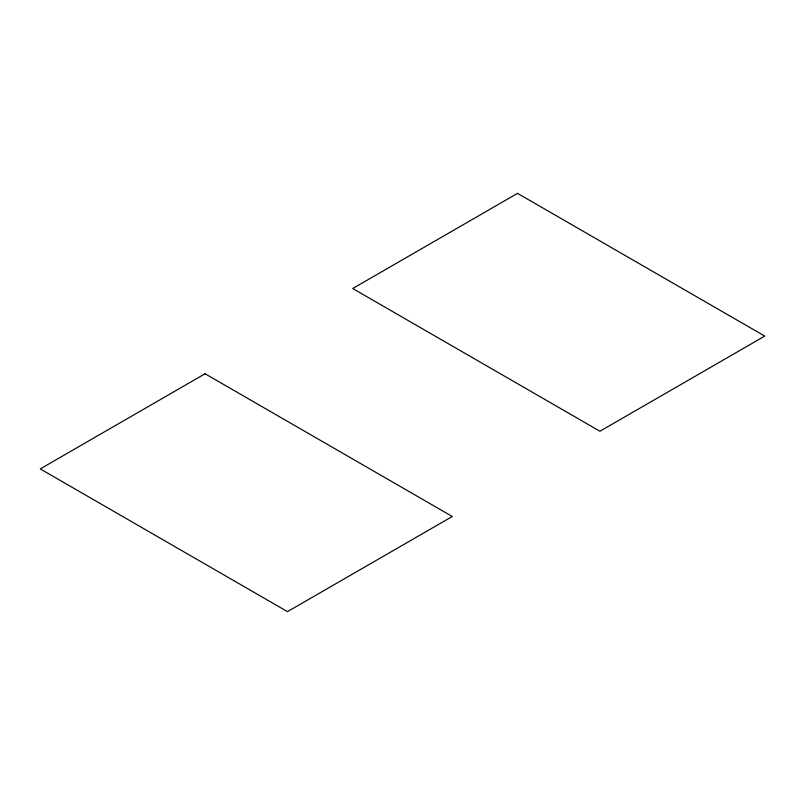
<?xml version="1.0" encoding="UTF-8"?>
<svg xmlns="http://www.w3.org/2000/svg" width="805" height="805" viewBox="0 0 805 805"><rect width="100%" height="100%" fill="white"/><g stroke="black" fill="none" stroke-linecap="round" stroke-linejoin="round"><path stroke-width="1.21" d="M205.064 373.762L40.25 468.913L287.476 611.639L452.289 516.488L205.064 373.762M517.524 193.361L352.711 288.512L599.936 431.239L764.75 336.088L517.524 193.361"/></g></svg>
